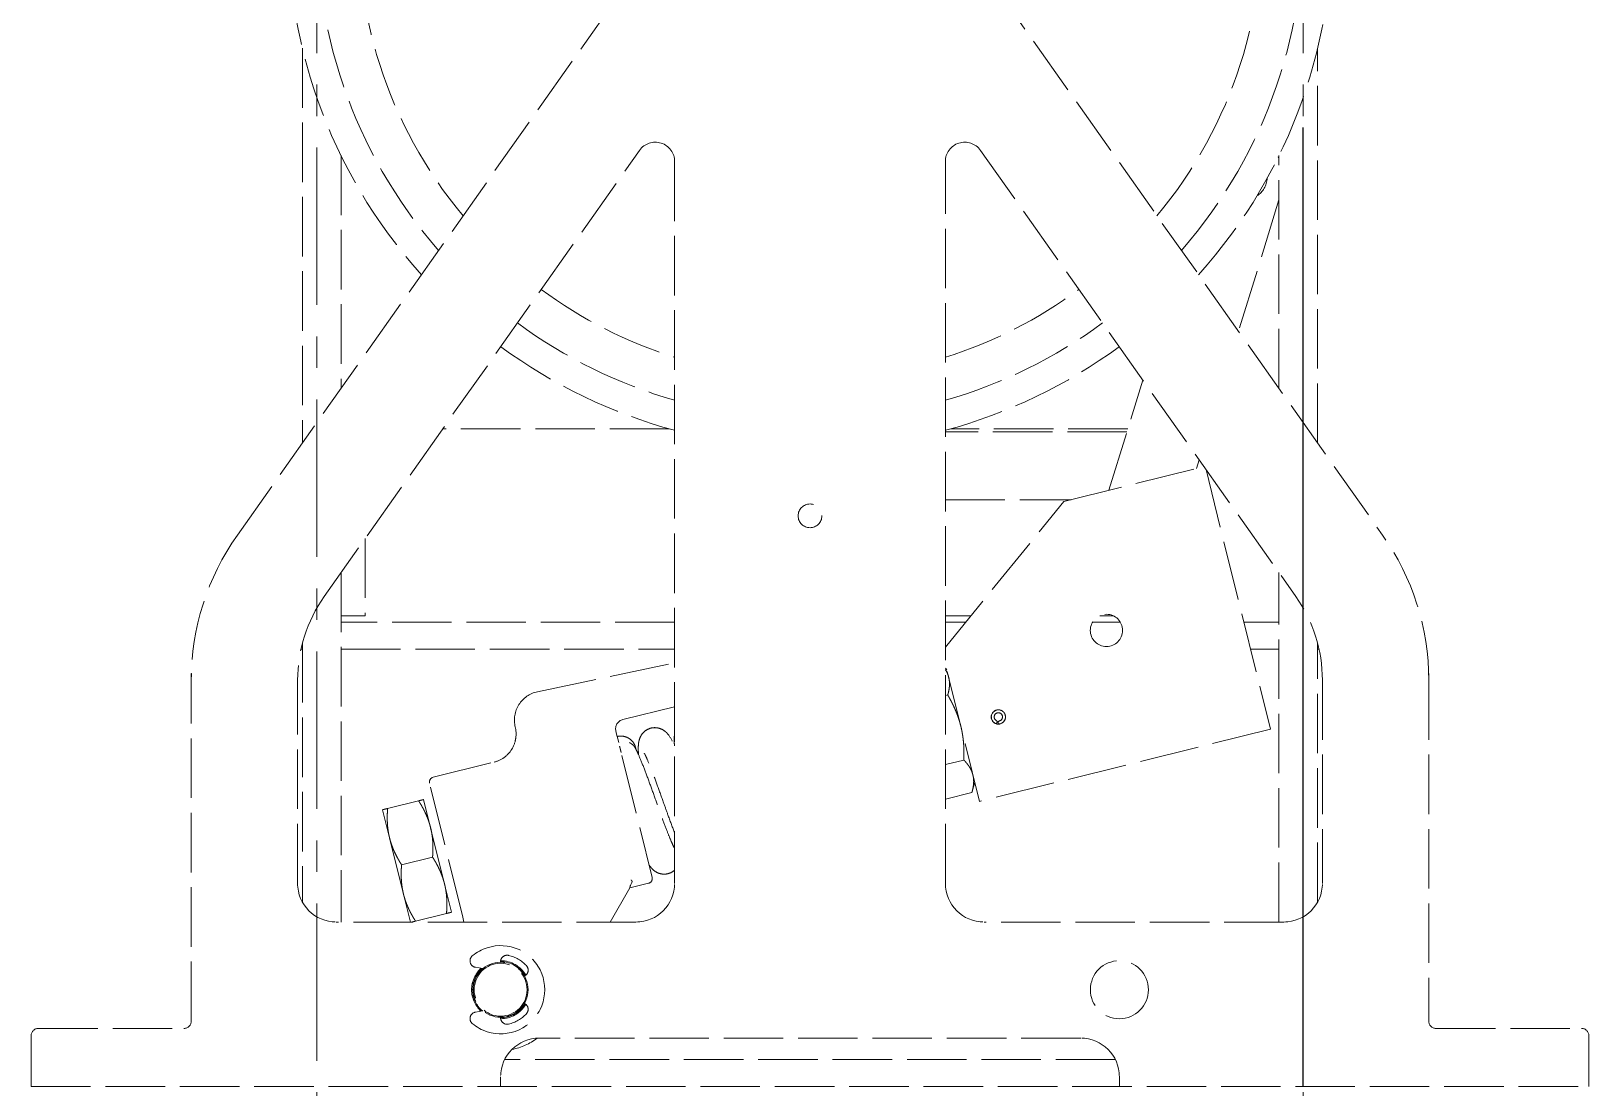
# Model space of a CAD drawing. Header units: millimetres. Extents: x 16084 to 24556, y -3303 to 19570.
# Drawn here: x 18842.9 to 19157.1, y 16399.7 to 16612.8 of the extents above; entities that cross this region are included whole.
import ezdxf

# ---------------------------------------------------------------- set-up
doc = ezdxf.new("R2010")
doc.units = ezdxf.units.MM
doc.header["$MEASUREMENT"] = 0
doc.linetypes.add('$2$ACAD_ISO02W100', pattern=[15, 12, -3])
doc.linetypes.add('$2$CENTER', pattern=[50.8, 31.75, -6.35, 6.35, -6.35])
doc.layers.add('$2$CL', color=2, linetype='$2$CENTER', lineweight=0)
doc.layers.add('$2$DL', color=8, linetype='$2$ACAD_ISO02W100', lineweight=0)

msp = doc.modelspace()

# ---------------------------------------------------------------- linework, layer by layer
at = {"layer": '$2$CL'}
for p, q in [((18900.55, 16151.167), (18900.55, 16634.001)), ((19099.45, 16151.167), (19099.45, 16634.001))]:
    msp.add_line(p, q, dxfattribs=at)
at = {"layer": '$2$DL'}
for p, q in [((18884.501, 16511.17), (18980.893, 16647.51)), ((19019.107, 16647.51), (19115.499, 16511.17)), ((18897.625, 16609.355), (18897.625, 16529.732)), ((19102.375, 16529.732), (19102.375, 16609.355)), ((18902.016, 16498.787), (18965.615, 16588.744)), ((19034.385, 16588.744), (19097.984, 16498.787)), ((18905.425, 16587.701), (18905.425, 16540.765)), ((18972.7, 16586.493), (18972.7, 16440.951)), ((19027.3, 16440.951), (19027.3, 16586.493)), ((19094.575, 16540.765), (19094.575, 16587.701)), ((19094.575, 16578.742), (19086.449, 16552.258)), ((19060.297, 16520.205), (19067.12, 16542.442)), ((18971.608, 16532.601), (18925.923, 16532.601)), ((19064.1, 16532.601), (19028.392, 16532.601)), ((19063.904, 16531.961), (19027.3, 16531.961)), ((19078.499, 16526.347), (19077.957, 16524.579)), ((19051.188, 16517.949), (19079.482, 16524.957)), ((19079.876, 16524.399), (19092.851, 16472.019)), ((19027.3, 16518.311), (19052.652, 16518.311)), ((19027.3, 16488.542), (19051.188, 16517.949)), ((18910.3, 16510.504), (18910.3, 16494.911)), ((18905.425, 16503.608), (18905.425, 16433.151)), ((19094.575, 16433.151), (19094.575, 16503.608)), ((18910.3, 16494.911), (18905.425, 16494.911)), ((19032.474, 16494.911), (19027.3, 16494.911)), ((19061.142, 16494.911), (19058.434, 16494.911)), ((18972.7, 16493.601), (18905.425, 16493.601)), ((19031.41, 16493.601), (19027.3, 16493.601)), ((19062.593, 16493.601), (19056.983, 16493.601)), ((19094.575, 16493.601), (19087.505, 16493.601)), ((18897.323, 16488.141), (18897.625, 16488.141)), ((18897.625, 16489.39), (18897.625, 16437.175)), ((18905.425, 16488.141), (18972.7, 16488.141)), ((19088.857, 16488.141), (19094.575, 16488.141)), ((19102.375, 16437.175), (19102.375, 16489.39)), ((19102.375, 16488.141), (19102.677, 16488.141)), ((18945.033, 16479.597), (18972.7, 16485.383)), ((19034.174, 16457.485), (19027.3, 16485.236)), ((18875.2, 16413.164), (18875.2, 16481.901)), ((18896.65, 16440.951), (18896.65, 16481.901)), ((19027.61, 16483.984), (19027.3, 16484.306)), ((19103.35, 16481.901), (19103.35, 16440.951)), ((19124.8, 16481.901), (19124.8, 16413.164)), ((19027.3, 16478.813), (19027.785, 16478.933)), ((18972.7, 16476.572), (18962.273, 16473.989)), ((18960.931, 16471.296), (18960.808, 16471.792)), ((18961.418, 16469.332), (18960.931, 16471.296)), ((19092.851, 16472.019), (19034.174, 16457.485)), ((18962.06, 16466.739), (18968.154, 16442.136)), ((18923.977, 16462.332), (18936.277, 16465.379)), ((19027.3, 16464.894), (19031.033, 16465.819)), ((18929.959, 16434.129), (18923.266, 16461.151)), ((19033.236, 16461.27), (19032.657, 16459.262)), ((18914.809, 16456.043), (18921.062, 16457.592)), ((18923.482, 16452.165), (18922.076, 16457.843)), ((19027.3, 16457.935), (19032.657, 16459.262)), ((18913.795, 16455.792), (18915.201, 16450.114)), ((18926.296, 16440.808), (18923.482, 16452.165)), ((18915.201, 16450.114), (18918.015, 16438.757)), ((18917.622, 16444.687), (18923.875, 16446.235)), ((18963.657, 16440.018), (18967.442, 16440.955)), ((18918.015, 16438.757), (18919.403, 16433.151)), ((18927.702, 16435.13), (18926.296, 16440.808)), ((18963.657, 16440.018), (18959.673, 16433.151)), ((18920.435, 16433.33), (18926.688, 16434.879)), ((18964.9, 16433.151), (18904.45, 16433.151)), ((18929.959, 16434.129), (18930.201, 16433.151)), ((19095.55, 16433.151), (19035.1, 16433.151)), ((18934.038, 16423.755), (18932.507, 16424.025)), ((18937.6, 16425.154), (18937.6, 16425.049)), ((18942.405, 16422.275), (18942.496, 16422.328)), ((18942.496, 16416.674), (18942.405, 16416.727)), ((18932.507, 16414.977), (18934.038, 16415.247)), ((18937.6, 16413.953), (18937.6, 16413.848)), ((18842.911, 16400.001), (18842.911, 16410.239)), ((18844.374, 16411.701), (18873.737, 16411.701)), ((19054.6, 16409.751), (18945.4, 16409.751)), ((19126.262, 16411.701), (19155.626, 16411.701)), ((19157.089, 16410.239), (19157.089, 16400.001)), ((19061.566, 16405.461), (18938.434, 16405.461)), ((18937.6, 16401.951), (18937.6, 16400.001)), ((19062.4, 16400.001), (19062.4, 16401.951)), ((18842.911, 16400.001), (19157.089, 16400.001))]:
    msp.add_line(p, q, dxfattribs=at)
for centre, radius in [((19000, 16515.051), 2.395), ((19059.788, 16491.954), 3.253), ((19037.994, 16474.502), 1.462), ((19062.4, 16419.501), 5.85), ((18937.6, 16419.501), 5.548), ((18937.6, 16419.501), 5.338)]:
    msp.add_circle(centre, radius, dxfattribs=at)
for centre, radius, start, end in [((19000, 16634.001), 105.3, 318.09966, 221.90034), ((19000, 16634.001), 99.45, 318.86903, 221.13097), ((19000, 16634.001), 91.163, 320.1335, 219.8665), ((18968.8, 16586.493), 3.9, 0, 144.73993), ((19031.2, 16586.493), 3.9, 35.26007, 180), ((19087.815, 16583.301), 7.8, 29.92608, 31.89078), ((19087.815, 16583.301), 4.388, 302.17143, 357.82857), ((19000, 16634.001), 91.162, 233.51426, 252.57451), ((19000, 16634.001), 91.162, 287.42549, 306.48574), ((19000, 16634.001), 99.45, 233.61641, 254.0672), ((19000, 16634.001), 99.45, 285.9328, 306.38359), ((19000, 16634.001), 105.3, 233.67883, 254.97389), ((19000, 16634.001), 105.3, 285.02611, 306.32117), ((18925.9, 16481.901), 50.7, 144.73993, 180), ((19074.1, 16481.901), 50.7, 0, 35.26007), ((18925.9, 16481.901), 29.25, 144.73993, 180), ((19074.1, 16481.901), 29.25, 0, 35.26007), ((18946.231, 16473.871), 5.85, 101.81202, 193.91195), ((19037.994, 16474.502), 1.42, 275.08497, 247.78153), ((19037.994, 16474.502), 0.838, 282.16813, 240.69837), ((19037.431, 16473.499), 0.312, 274.82748, 60.69837), ((19038.237, 16473.378), 0.312, 102.16813, 248.03902), ((18924.212, 16461.386), 0.975, 103.91195, 193.91195), ((18967.208, 16441.902), 0.975, 283.91195, 13.91195), ((18904.45, 16440.951), 7.8, 180, 270), ((18964.9, 16440.951), 7.8, 270, 0), ((19035.1, 16440.951), 7.8, 180, 270), ((19095.55, 16440.951), 7.8, 270, 0), ((18937.6, 16419.501), 8.892, 230.07824, 129.92176), ((18932.735, 16425.316), 1.31, 129.92176, 260), ((18938.91, 16425.154), 1.31, 76.9497, 180), ((18937.6, 16419.501), 5.85, 30.14536, 89.85464), ((18937.6, 16419.501), 7.114, 43.0503, 76.9497), ((18937.6, 16419.501), 5.85, 132.38101, 227.61899), ((18937.6, 16419.501), 5.645, 130.76004, 229.23996), ((18937.6, 16419.501), 5.645, 30, 90), ((18941.841, 16423.463), 1.31, 300, 43.0503), ((18937.6, 16419.501), 5.645, 270, 330), ((18937.6, 16419.501), 5.85, 270.14536, 329.85464), ((18941.841, 16415.54), 1.31, 316.9497, 60), ((18873.737, 16413.164), 1.462, 270, 0), ((18932.735, 16413.687), 1.31, 100, 230.07824), ((18938.91, 16413.848), 1.31, 180, 283.0503), ((18937.6, 16419.501), 7.114, 283.0503, 316.9497), ((19126.262, 16413.164), 1.462, 180, 270), ((18945.4, 16401.951), 7.8, 90, 180), ((18937.6, 16419.501), 12.245, 280.78132, 307.14366), ((19054.6, 16401.951), 7.8, 0, 90)]:
    msp.add_arc(centre, radius, start, end, dxfattribs=at)
for centre, major_axis, ratio, start_param, end_param in [((18962.742, 16472.095), (0.469, -1.894), 0.9993908, 3.1415927, 4.712389), ((18974.543, 16458.786), (-10.901, -18.767), 0.0250931, 5.9546558, 6.3074662), ((18844.374, 16410.239), (-1.463, 0), 0.9998477, 4.712389, 6.2831853), ((19155.626, 16410.239), (1.463, 0), 0.9998477, 0, 1.5707963)]:
    msp.add_ellipse(centre, major_axis=major_axis, ratio=ratio, start_param=start_param, end_param=end_param, dxfattribs=at)
for points in [[(18875.2, 16483.018), (18875.202, 16483.075), (18875.204, 16483.133), (18875.212, 16483.191)], [(18875.21, 16483.191), (18875.215, 16483.226), (18875.218, 16483.262), (18875.219, 16483.298)], [(18875.216, 16483.19), (18875.213, 16483.191), (18875.211, 16483.191), (18875.211, 16483.191)], [(19124.781, 16483.298), (19124.782, 16483.262), (19124.785, 16483.226), (19124.79, 16483.191)], [(19124.789, 16483.191), (19124.796, 16483.133), (19124.8, 16483.076), (19124.8, 16483.018)], [(19124.8, 16482.862), (19124.8, 16482.852), (19124.8, 16482.842), (19124.8, 16482.832)]]:
    msp.add_open_spline(points, degree=3, dxfattribs=at)
for points, knots in [([(18875.2, 16483.018), (18875.2, 16483.018), (18875.2, 16483.017), (18875.2, 16483.012), (18875.2, 16483.004), (18875.2, 16482.992), (18875.2, 16482.98), (18875.2, 16482.964), (18875.2, 16482.937), (18875.2, 16482.897), (18875.2, 16482.864), (18875.2, 16482.848), (18875.2, 16482.846)], [0.689078904, 0.689078904, 0.689078904, 0.689078904, 0.689372749, 0.68986551, 0.691836554, 0.693807599, 0.695778643, 0.697749687, 0.701691776, 0.709575953, 0.71746013, 0.717987606, 0.717987606, 0.717987606, 0.717987606]), ([(18875.2, 16482.01), (18875.2, 16482.227), (18875.2, 16482.459), (18875.2, 16482.745), (18875.2, 16482.796), (18875.2, 16482.846)], [0, 0, 0, 0, 0.1189613, 0.1189613, 0.14428394, 0.14428394, 0.14428394, 0.14428394]), ([(18875.2, 16482.01), (18875.2, 16482.002), (18875.2, 16481.979), (18875.2, 16481.949), (18875.2, 16481.924), (18875.2, 16481.911), (18875.2, 16481.904), (18875.2, 16481.901)], [0.862488945, 0.862488945, 0.862488945, 0.862488945, 0.867259498, 0.875143676, 0.879085764, 0.881056809, 0.882752741, 0.882752741, 0.882752741, 0.882752741]), ([(19124.8, 16482.862), (19124.8, 16482.866), (19124.8, 16482.878), (19124.8, 16482.891), (19124.8, 16482.902), (19124.8, 16482.906), (19124.8, 16482.912), (19124.8, 16482.921), (19124.8, 16482.933), (19124.8, 16482.943), (19124.8, 16482.951), (19124.8, 16482.957), (19124.8, 16482.963), (19124.8, 16482.968), (19124.8, 16482.971), (19124.8, 16482.973), (19124.8, 16482.976), (19124.8, 16482.979), (19124.8, 16482.983), (19124.8, 16482.984), (19124.8, 16482.985), (19124.8, 16482.986), (19124.8, 16482.987), (19124.8, 16482.988), (19124.8, 16482.99), (19124.8, 16482.99), (19124.8, 16482.991), (19124.8, 16482.991), (19124.8, 16482.992), (19124.8, 16482.992), (19124.8, 16482.994), (19124.8, 16482.996), (19124.8, 16482.998), (19124.8, 16482.999), (19124.8, 16483.001), (19124.8, 16483.002), (19124.8, 16483.003), (19124.8, 16483.005), (19124.8, 16483.008), (19124.8, 16483.011), (19124.8, 16483.012), (19124.8, 16483.013), (19124.8, 16483.013), (19124.8, 16483.014), (19124.8, 16483.016), (19124.8, 16483.017), (19124.8, 16483.018), (19124.8, 16483.018)], [0.0175613, 0.0175613, 0.0175613, 0.0175613, 0.019383493, 0.023325576, 0.024311097, 0.024803858, 0.025296618, 0.02726766, 0.029238701, 0.031209743, 0.032195264, 0.033180784, 0.034166305, 0.035151826, 0.035644586, 0.035890967, 0.036137347, 0.037122868, 0.037615628, 0.037862008, 0.037923603, 0.037985198, 0.038108388, 0.038601149, 0.038724339, 0.038785934, 0.038847529, 0.038909124, 0.038970719, 0.039093909, 0.039340289, 0.03958667, 0.04007943, 0.04032581, 0.04057219, 0.040695381, 0.040818571, 0.041064951, 0.042050472, 0.042296852, 0.042420042, 0.042543232, 0.042789612, 0.042912802, 0.043035992, 0.043528753, 0.04382206, 0.04382206, 0.04382206, 0.04382206]), ([(19124.8, 16482.825), (19124.8, 16482.826), (19124.8, 16482.828), (19124.8, 16482.83), (19124.8, 16482.832)], [0.0114000714, 0.0114000714, 0.0114000714, 0.0114000714, 0.0114993269, 0.0125363242, 0.0125363242, 0.0125363242, 0.0125363242]), ([(19124.8, 16482.825), (19124.8, 16482.672), (19124.8, 16482.52), (19124.8, 16482.274), (19124.8, 16482.176), (19124.8, 16482.081)], [0, 0, 0, 0, 0.07642803, 0.07642803, 0.12808479, 0.12808479, 0.12808479, 0.12808479]), ([(19124.8, 16481.901), (19124.8, 16481.904), (19124.8, 16481.911), (19124.8, 16481.924), (19124.8, 16481.949), (19124.8, 16481.998), (19124.8, 16482.045), (19124.8, 16482.078), (19124.8, 16482.081)], [-0.149852191, -0.149852191, -0.149852191, -0.149852191, -0.148155042, -0.146184001, -0.142241917, -0.134357751, -0.118589418, -0.116654346, -0.116654346, -0.116654346, -0.116654346]), ([(18936.277, 16465.379), (18936.287, 16465.381), (18936.298, 16465.384), (18937.05, 16465.575), (18937.754, 16465.911), (18939.041, 16466.869), (18939.535, 16467.464), (18940.382, 16468.864), (18940.569, 16469.634), (18940.769, 16470.923), (18940.739, 16471.712), (18940.553, 16472.464)], [-0.9842444, -0.9842444, -0.9842444, -0.9842444, -0.98199894, -0.98199894, -0.81744243, -0.81744243, -0.63712769, -0.63712769, -0.37828486, -0.37828486, 0, 0, 0, 0]), ([(19037.279, 16473.227), (19037.281, 16473.226), (19037.284, 16473.224), (19037.289, 16473.222), (19037.291, 16473.22), (19037.297, 16473.217), (19037.301, 16473.216), (19037.317, 16473.208), (19037.326, 16473.205), (19037.342, 16473.2), (19037.349, 16473.198), (19037.388, 16473.188), (19037.409, 16473.187), (19037.439, 16473.187), (19037.449, 16473.187), (19037.458, 16473.188)], [-1.17134333, -1.17134333, -1.17134333, -1.17134333, -1.16988026, -1.16988026, -1.1684172, -1.1684172, -1.16549107, -1.16549107, -1.1530993, -1.1530993, -1.14070752, -1.14070752, -1.06959866, -1.06959866, -1.03296079, -1.03296079, -1.03296079, -1.03296079]), ([(19038.12, 16473.088), (19038.128, 16473.085), (19038.137, 16473.082), (19038.166, 16473.073), (19038.187, 16473.068), (19038.227, 16473.066), (19038.234, 16473.066), (19038.251, 16473.066), (19038.26, 16473.066), (19038.278, 16473.068), (19038.282, 16473.069), (19038.289, 16473.07), (19038.292, 16473.071), (19038.297, 16473.072), (19038.3, 16473.072), (19038.303, 16473.073)], [-1.30959714, -1.30959714, -1.30959714, -1.30959714, -1.27295926, -1.27295926, -1.20185041, -1.20185041, -1.18945863, -1.18945863, -1.17706685, -1.17706685, -1.17414073, -1.17414073, -1.17267766, -1.17267766, -1.1712146, -1.1712146, -1.1712146, -1.1712146]), ([(18961.114, 16470.559), (18961.439, 16470.639), (18961.782, 16470.667), (18962.436, 16470.608), (18962.756, 16470.527), (18963.354, 16470.272), (18963.64, 16470.092), (18964.132, 16469.657), (18964.345, 16469.395), (18964.584, 16468.973), (18964.651, 16468.831), (18964.736, 16468.607), (18964.763, 16468.528), (18964.795, 16468.419), (18964.803, 16468.389), (18964.814, 16468.348), (18964.817, 16468.337), (18964.82, 16468.323), (18964.821, 16468.321), (18964.822, 16468.318), (18964.822, 16468.317), (18964.822, 16468.316), (18964.822, 16468.316), (18964.822, 16468.316)], [0.0000025, 0.0000025, 0.0000025, 0.0000025, 0.16357637, 0.16357637, 0.32079123, 0.32079123, 0.48144516, 0.48144516, 0.64181287, 0.64181287, 0.71838553, 0.71838553, 0.75883036, 0.75883036, 0.77398713, 0.77398713, 0.7796704, 0.7796704, 0.78073599, 0.78073599, 0.78124021, 0.78124021, 0.78130324, 0.78130324, 0.78130324, 0.78130324]), ([(18963.58, 16469.336), (18963.58, 16469.336), (18963.581, 16469.336), (18963.582, 16469.335), (18963.583, 16469.335), (18963.589, 16469.332), (18963.594, 16469.329), (18963.605, 16469.324), (18963.611, 16469.32), (18963.652, 16469.299), (18963.685, 16469.281), (18963.935, 16469.14), (18964.135, 16468.991), (18964.434, 16468.694), (18964.548, 16468.556), (18964.686, 16468.348), (18964.722, 16468.288), (18964.767, 16468.207), (18964.778, 16468.186), (18964.796, 16468.154), (18964.802, 16468.142), (18964.807, 16468.131)], [0, 0, 0, 0, 0.00007544, 0.00007544, 0.0006781, 0.0006781, 0.00342834, 0.00342834, 0.00709525, 0.00709525, 0.02665593, 0.02665593, 0.15428434, 0.15428434, 0.24641379, 0.24641379, 0.28114089, 0.28114089, 0.29271663, 0.29271663, 0.29900836, 0.29900836, 0.29900836, 0.29900836]), ([(18965.407, 16466.886), (18965.381, 16467.298), (18965.366, 16467.682), (18965.361, 16468.426), (18965.372, 16468.787), (18965.454, 16469.422), (18965.5, 16469.678), (18965.661, 16470.202), (18965.765, 16470.463), (18966.069, 16470.992), (18966.278, 16471.262), (18966.788, 16471.728), (18967.087, 16471.927), (18967.738, 16472.215), (18968.102, 16472.306), (18968.812, 16472.359), (18969.167, 16472.324), (18969.851, 16472.147), (18970.183, 16471.995), (18970.698, 16471.667), (18970.901, 16471.496), (18971.253, 16471.147), (18971.395, 16470.97), (18971.977, 16470.171), (18972.275, 16469.546), (18972.659, 16468.689), (18972.68, 16468.643), (18972.7, 16468.597)], [10.8965018, 10.8965018, 10.8965018, 10.8965018, 11.220793, 11.220793, 11.5798097, 11.5798097, 11.79663, 11.79663, 11.9777002, 11.9777002, 12.1663101, 12.1663101, 12.3503315, 12.3503315, 12.5392843, 12.5392843, 12.7232104, 12.7232104, 12.9203528, 12.9203528, 13.0910963, 13.0910963, 13.2861417, 13.2861417, 13.991697, 13.991697, 14.0307218, 14.0307218, 14.0307218, 14.0307218]), ([(18972.659, 16468.683), (18972.632, 16469.095), (18972.617, 16469.479), (18972.613, 16470.223), (18972.623, 16470.585), (18972.682, 16471.037), (18972.69, 16471.095), (18972.7, 16471.155)], [24.03843146, 24.03843146, 24.03843146, 24.03843146, 24.36316935, 24.36316935, 24.72205466, 24.72205466, 24.77382052, 24.77382052, 24.77382052, 24.77382052]), ([(18961.596, 16468.612), (18961.606, 16468.569), (18961.617, 16468.526), (18961.628, 16468.482), (18961.63, 16468.474), (18961.632, 16468.467), (18961.634, 16468.46), (18961.635, 16468.453), (18961.637, 16468.446), (18961.639, 16468.439), (18961.639, 16468.437), (18961.64, 16468.435), (18961.64, 16468.433), (18961.641, 16468.432), (18961.641, 16468.431), (18961.641, 16468.431), (18961.641, 16468.43), (18961.641, 16468.429), (18961.642, 16468.428), (18961.642, 16468.426), (18961.643, 16468.424), (18961.643, 16468.422), (18961.643, 16468.422), (18961.643, 16468.421), (18961.644, 16468.42), (18961.644, 16468.419), (18961.644, 16468.418), (18961.644, 16468.417), (18961.645, 16468.413), (18961.646, 16468.41), (18961.647, 16468.406), (18961.648, 16468.403), (18961.649, 16468.399), (18961.65, 16468.395), (18961.651, 16468.391), (18961.652, 16468.388), (18961.653, 16468.384), (18961.659, 16468.358), (18961.665, 16468.333), (18961.672, 16468.308), (18961.679, 16468.278), (18961.686, 16468.248), (18961.694, 16468.218), (18961.697, 16468.203), (18961.701, 16468.188), (18961.705, 16468.173), (18961.709, 16468.158), (18961.712, 16468.142), (18961.716, 16468.127), (18961.731, 16468.066), (18961.747, 16468.004), (18961.762, 16467.94), (18961.778, 16467.877), (18961.794, 16467.813), (18961.81, 16467.747), (18961.826, 16467.682), (18961.843, 16467.616), (18961.86, 16467.548), (18961.875, 16467.488), (18961.89, 16467.427), (18961.905, 16467.365)], [-12.64733004, -12.64733004, -12.64733004, -12.64733004, -12.59867063, -12.59867063, -12.59867063, -12.59086103, -12.59086103, -12.59086103, -12.58305138, -12.58305138, -12.58305138, -12.58109896, -12.58109896, -12.58109896, -12.58012275, -12.58012275, -12.58012275, -12.57914654, -12.57914654, -12.57914654, -12.57719411, -12.57719411, -12.57719411, -12.57621789, -12.57621789, -12.57621789, -12.57524168, -12.57524168, -12.57524168, -12.57133679, -12.57133679, -12.57133679, -12.56743189, -12.56743189, -12.56743189, -12.563218, -12.563218, -12.563218, -12.53618662, -12.53618662, -12.53618662, -12.50492681, -12.50492681, -12.50492681, -12.48929176, -12.48929176, -12.48929176, -12.47365348, -12.47365348, -12.47365348, -12.4110709, -12.4110709, -12.4110709, -12.34844818, -12.34844818, -12.34844818, -12.28579468, -12.28579468, -12.28579468, -12.22974491, -12.22974491, -12.22974491, -12.22974491]), ([(18964.736, 16468.253), (18964.736, 16468.253), (18964.736, 16468.253), (18964.736, 16468.253), (18964.736, 16468.253), (18964.736, 16468.253), (18964.736, 16468.253), (18964.736, 16468.253), (18964.736, 16468.252), (18964.737, 16468.252), (18964.737, 16468.251), (18964.739, 16468.249), (18964.74, 16468.247), (18964.745, 16468.239), (18964.748, 16468.234), (18964.755, 16468.222), (18964.759, 16468.215), (18964.774, 16468.191), (18964.784, 16468.173), (18964.808, 16468.13), (18964.821, 16468.106), (18964.836, 16468.078), (18964.838, 16468.074), (18964.84, 16468.07)], [0.36106419, 0.36106419, 0.36106419, 0.36106419, 0.361136079, 0.361136079, 0.361211893, 0.361211893, 0.361287689, 0.361287689, 0.361440413, 0.361440413, 0.36174483, 0.36174483, 0.362957207, 0.362957207, 0.365943878, 0.365943878, 0.369922179, 0.369922179, 0.38053018, 0.38053018, 0.39467427, 0.39467427, 0.396777946, 0.396777946, 0.396777946, 0.396777946]), ([(18964.794, 16468.152), (18964.794, 16468.152), (18964.794, 16468.152), (18964.794, 16468.152), (18964.794, 16468.152), (18964.794, 16468.152), (18964.794, 16468.152), (18964.795, 16468.152), (18964.795, 16468.152), (18964.795, 16468.152), (18964.795, 16468.151), (18964.795, 16468.151), (18964.795, 16468.151), (18964.795, 16468.15), (18964.796, 16468.15), (18964.799, 16468.145), (18964.801, 16468.14), (18964.811, 16468.123), (18964.818, 16468.11), (18964.834, 16468.082), (18964.842, 16468.065), (18964.855, 16468.04), (18964.86, 16468.032), (18964.865, 16468.022), (18964.866, 16468.02), (18964.866, 16468.019), (18964.866, 16468.019), (18964.867, 16468.018), (18964.867, 16468.018), (18964.867, 16468.018), (18964.867, 16468.018), (18964.867, 16468.018), (18964.867, 16468.018), (18964.867, 16468.018), (18964.867, 16468.018), (18964.867, 16468.018)], [0.440525541, 0.440525541, 0.440525541, 0.440525541, 0.440540441, 0.440540441, 0.440578374, 0.440578374, 0.44061634, 0.44061634, 0.440654236, 0.440654236, 0.44073036, 0.44073036, 0.440805934, 0.440805934, 0.441108964, 0.441108964, 0.443827265, 0.443827265, 0.451059765, 0.451059765, 0.460702719, 0.460702719, 0.465600602, 0.465600602, 0.466218198, 0.466218198, 0.466371266, 0.466371266, 0.46644743, 0.46644743, 0.466524035, 0.466524035, 0.466600293, 0.466600293, 0.466603084, 0.466603084, 0.466603084, 0.466603084]), ([(18964.822, 16468.316), (18964.827, 16468.295), (18964.827, 16468.295), (18964.848, 16468.213), (18964.863, 16468.152), (18964.894, 16468.025), (18964.908, 16467.972), (18964.922, 16467.912)], [0, 0, 0, 0, 0.19805602, 0.19805602, 0.39396113, 0.39396113, 0.50632129, 0.50632129, 0.50632129, 0.50632129]), ([(18964.831, 16468.087), (18964.831, 16468.087), (18964.831, 16468.087), (18964.831, 16468.087), (18964.831, 16468.087), (18964.831, 16468.087), (18964.831, 16468.086), (18964.831, 16468.086), (18964.831, 16468.086), (18964.831, 16468.086), (18964.831, 16468.086), (18964.831, 16468.085), (18964.832, 16468.085), (18964.832, 16468.084), (18964.832, 16468.083), (18964.833, 16468.082), (18964.834, 16468.081), (18964.837, 16468.075), (18964.839, 16468.071), (18964.846, 16468.058), (18964.851, 16468.049), (18964.856, 16468.039), (18964.857, 16468.037), (18964.858, 16468.035)], [0.4825003265, 0.4825003265, 0.4825003265, 0.4825003265, 0.4825553457, 0.4825553457, 0.4825932607, 0.4825932607, 0.4826311348, 0.4826311348, 0.4827072852, 0.4827072852, 0.4828592028, 0.4828592028, 0.4830101184, 0.4830101184, 0.4833118487, 0.4833118487, 0.4839149598, 0.4839149598, 0.4863255134, 0.4863255134, 0.4912310987, 0.4912310987, 0.4921662175, 0.4921662175, 0.4921662175, 0.4921662175]), ([(18964.855, 16468.042), (18964.855, 16468.042), (18964.855, 16468.042), (18964.855, 16468.042), (18964.855, 16468.042), (18964.855, 16468.042), (18964.855, 16468.042), (18964.855, 16468.041), (18964.855, 16468.041), (18964.855, 16468.041), (18964.855, 16468.041), (18964.856, 16468.04), (18964.856, 16468.04), (18964.857, 16468.038), (18964.857, 16468.037), (18964.859, 16468.034), (18964.86, 16468.031), (18964.862, 16468.027), (18964.864, 16468.025), (18964.865, 16468.022), (18964.866, 16468.021), (18964.867, 16468.019), (18964.867, 16468.019), (18964.867, 16468.018), (18964.867, 16468.018), (18964.867, 16468.018), (18964.868, 16468.017), (18964.868, 16468.017), (18964.868, 16468.017), (18964.868, 16468.017)], [0.4987782738, 0.4987782738, 0.4987782738, 0.4987782738, 0.498844299, 0.498844299, 0.4989959403, 0.4989959403, 0.4991477234, 0.4991477234, 0.4992992814, 0.4992992814, 0.4994504966, 0.4994504966, 0.4997536082, 0.4997536082, 0.5003591201, 0.5003591201, 0.5015643923, 0.5015643923, 0.5027840785, 0.5027840785, 0.5033955599, 0.5033955599, 0.5036992695, 0.5036992695, 0.5040038826, 0.5040038826, 0.5043079979, 0.5043079979, 0.5044476712, 0.5044476712, 0.5044476712, 0.5044476712]), ([(18964.867, 16468.019), (18964.867, 16468.019), (18964.867, 16468.019), (18964.867, 16468.019), (18964.867, 16468.018), (18964.867, 16468.018), (18964.868, 16468.017), (18964.868, 16468.016), (18964.869, 16468.015), (18964.87, 16468.013), (18964.871, 16468.011), (18964.874, 16468.005), (18964.876, 16468.002), (18964.879, 16467.995), (18964.882, 16467.991), (18964.896, 16467.963), (18964.909, 16467.939), (18964.988, 16467.786), (18965.053, 16467.654), (18965.207, 16467.334), (18965.296, 16467.141), (18965.717, 16466.204), (18966.077, 16465.323), (18966.832, 16463.374), (18967.234, 16462.297), (18968.046, 16460.073), (18968.466, 16458.905), (18969.283, 16456.633), (18969.69, 16455.502), (18970.442, 16453.441), (18970.798, 16452.481), (18971.411, 16450.883), (18971.681, 16450.204), (18972.102, 16449.201), (18972.27, 16448.824), (18972.503, 16448.339), (18972.586, 16448.181), (18972.669, 16448.034), (18972.69, 16448), (18972.7, 16447.984)], [0.5060417, 0.5060417, 0.5060417, 0.5060417, 0.5061476, 0.5061476, 0.5067565, 0.5067565, 0.5073664, 0.5073664, 0.5079737, 0.5079737, 0.5091825, 0.5091825, 0.5126616, 0.5126616, 0.5172897, 0.5172897, 0.5419702, 0.5419702, 0.6736263, 0.6736263, 0.8492262, 0.8492262, 1.4886573, 1.4886573, 2.1046963, 2.1046963, 2.7044293, 2.7044293, 3.2842745, 3.2842745, 3.8282954, 3.8282954, 4.3022521, 4.3022521, 4.667357, 4.667357, 4.9193475, 4.9193475, 5.0450143, 5.0450143, 5.0450143, 5.0450143]), ([(18972.7, 16451.118), (18972.294, 16452.171), (18971.855, 16453.361), (18971.101, 16455.434), (18970.786, 16456.309), (18970.043, 16458.376), (18969.607, 16459.591), (18968.79, 16461.828), (18968.398, 16462.883), (18967.699, 16464.691), (18967.379, 16465.479), (18966.996, 16466.347), (18966.887, 16466.582), (18966.718, 16466.923), (18966.651, 16467.046), (18966.582, 16467.165), (18966.565, 16467.191), (18966.565, 16467.191)], [60.2556001, 60.2556001, 60.2556001, 60.2556001, 60.9172661, 60.9172661, 61.370153, 61.370153, 61.9902931, 61.9902931, 62.5899442, 62.5899442, 63.1689193, 63.1689193, 63.4305298, 63.4305298, 63.6519869, 63.6519869, 63.7911262, 63.7911262, 63.7911262, 63.7911262]), ([(18972.7, 16443.605), (18972.455, 16443.388), (18972.17, 16443.203), (18971.533, 16442.925), (18971.169, 16442.835), (18970.459, 16442.785), (18970.102, 16442.822), (18969.433, 16442.995), (18969.121, 16443.137), (18968.605, 16443.463), (18968.391, 16443.645), (18968.005, 16444.033), (18967.844, 16444.239), (18967.639, 16444.528), (18967.578, 16444.62), (18967.52, 16444.712)], [70.8863468, 70.8863468, 70.8863468, 70.8863468, 71.0619516, 71.0619516, 71.2508762, 71.2508762, 71.4347658, 71.4347658, 71.6236294, 71.6236294, 71.8047578, 71.8047578, 72.0216236, 72.0216236, 72.1239685, 72.1239685, 72.1239685, 72.1239685]), ([(18963.921, 16441.634), (18963.921, 16441.634), (18963.922, 16441.633), (18964.04, 16441.538), (18964.084, 16441.45), (18964.126, 16441.299), (18964.118, 16441.208), (18964.075, 16441.116), (18964.074, 16441.113), (18964.073, 16441.111)], [-0.20234318, -0.20234318, -0.20234318, -0.20234318, -0.20196048, -0.20196048, -0.11574432, -0.11574432, -0.00328393, -0.00328393, 0, 0, 0, 0])]:
    msp.add_open_spline(points, degree=3, knots=knots, dxfattribs=at)
for points, weights in [([(19027.987, 16482.462), (19027.785, 16483.276), (19027.3, 16484.057)], [1, 1.04774873674, 1.07520831763]), ([(19027.785, 16478.933), (19028.364, 16480.941), (19027.987, 16482.462)], [1.10906450004, 1.0930923738, 1]), ([(19030.423, 16472.627), (19029.669, 16475.67), (19027.785, 16478.933)], [1, 1.0930923738, 1.10906450004]), ([(19031.033, 16465.819), (19031.177, 16469.584), (19030.423, 16472.627)], [1.10906450004, 1.0930923738, 1]), ([(19032.859, 16462.792), (19032.483, 16464.313), (19031.033, 16465.819)], [1, 1.0930923738, 1.10906450004]), ([(19032.657, 16459.262), (19033.236, 16461.27), (19032.859, 16462.792)], [1.10906450004, 1.0930923738, 1]), ([(18921.062, 16457.592), (18922.076, 16457.843), (18922.076, 16457.843)], [1.10906450004, 1.0930923738, 1]), ([(18923.482, 16452.165), (18922.83, 16454.8), (18921.062, 16457.592)], [1, 1.0930923738, 1.10906450004]), ([(18913.795, 16455.792), (18913.795, 16455.792), (18914.809, 16456.043)], [1, 1.0930923738, 1.10906450004]), ([(18914.809, 16456.043), (18914.549, 16452.749), (18915.201, 16450.114)], [1.10906450004, 1.0930923738, 1]), ([(18923.875, 16446.235), (18924.135, 16449.53), (18923.482, 16452.165)], [1.10906450004, 1.0930923738, 1]), ([(18915.201, 16450.114), (18915.854, 16447.478), (18917.622, 16444.687)], [1, 1.0930923738, 1.10906450004]), ([(18917.622, 16444.687), (18917.362, 16441.392), (18918.015, 16438.757)], [1.10906450004, 1.0930923738, 1]), ([(18926.296, 16440.808), (18925.643, 16443.444), (18923.875, 16446.235)], [1, 1.0930923738, 1.10906450004]), ([(18918.015, 16438.757), (18918.667, 16436.122), (18920.435, 16433.33)], [1, 1.0930923738, 1.10906450004]), ([(18926.688, 16434.879), (18926.948, 16438.173), (18926.296, 16440.808)], [1.10906450004, 1.0930923738, 1]), ([(18927.702, 16435.13), (18927.702, 16435.13), (18926.688, 16434.879)], [1, 1.0930923738, 1.10906450004]), ([(18920.435, 16433.33), (18919.962, 16433.212), (18919.714, 16433.151)], [1.10906450004, 1.10154679262, 1.07694413229])]:
    msp.add_rational_spline(points, weights, degree=2, dxfattribs=at)
msp.add_line((19099.45, 16400.001), (19099.45, 16593.367))

doc.saveas('drawing.dxf')
